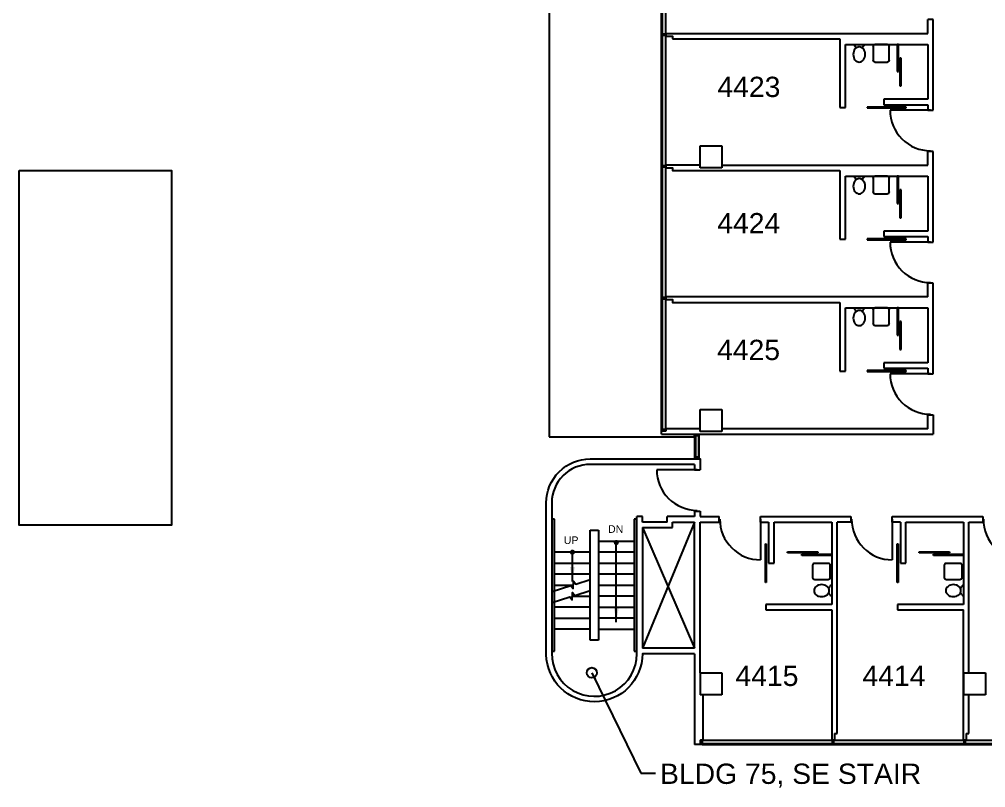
# Model space of a CAD drawing. Extents: x 338 to 7662, y 1527 to 4803.
# Drawn here: x 3840 to 4984, y 1609 to 2519 of the extents above; entities that cross this region are included whole.
import ezdxf

# ---------------------------------------------------------------- set-up
doc = ezdxf.new("R2010")
doc.units = 0
doc.header["$LTSCALE"] = 96
doc.header["$MEASUREMENT"] = 0
doc.layers.get('0').update_dxf_attribs({"linetype": 'CONTINUOUS'})
for name, color, linetype in [('A-ANNO-TEXT', 4, 'CONTINUOUS'), ('A-ANNO-TEXT-STAIR', 4, 'CONTINUOUS'), ('A-ANNO-TX192', 4, 'CONTINUOUS'), ('A-COLS', 5, 'CONTINUOUS'), ('A-DOOR', 2, 'CONTINUOUS'), ('A-FLOR-PFIX', 2, 'CONTINUOUS'), ('A-FLOR-STRS', 2, 'CONTINUOUS'), ('A-GLAZ', 2, 'CONTINUOUS'), ('A-GLAZ-SILL', 1, 'CONTINUOUS'), ('A-ROOF-LEVL-FINE', 1, 'CONTINUOUS'), ('A-ROOF-LEVL-THICK', 3, 'CONTINUOUS'), ('A-SHFT', 1, 'CONTINUOUS'), ('A-WALL-FULL', 6, 'CONTINUOUS')]:
    doc.layers.add(name, color=color, linetype=linetype)
doc.styles.add('ARIAL', font='arial.ttf')
doc.styles.get("Standard").update_dxf_attribs({"font": 'SIMPLEX'})
doc.dimstyles.new('DIM-96', dxfattribs={"dimscale": 96, "dimtxt": 0.18, "dimasz": 0.18, "dimexe": 0.18, "dimexo": 0.0625, "dimgap": 0.09, "dimtad": 0, "dimtih": 1, "dimtoh": 1, "dimdec": 4, "dimzin": 0, "dimdsep": 46, "dimlunit": 4, "dimtxsty": 'Standard', "dimcen": 0.09, "dimadec": 0, "dimazin": 0, "dimtfac": 1, "dimtdec": 4, "dimtofl": 0, "dimtmove": 2, "dimatfit": 3, "dimfxl": 0, "dimtolj": 1, "dimtzin": 0, "dimarcsym": 0})
doc.dimstyles.new('DIM1-4', dxfattribs={"dimscale": 48, "dimtxt": 0.09375, "dimasz": 0.125, "dimexe": 0.125, "dimexo": 0.09375, "dimgap": 0.046875, "dimtad": 1, "dimdec": 4, "dimzin": 7, "dimdsep": 46, "dimlunit": 4, "dimtxsty": 'Standard', "dimblk": 'TICK', "dimcen": 2.25, "dimdle": 1.5, "dimadec": 0, "dimazin": 0, "dimtfac": 1, "dimtdec": 4, "dimtix": 1, "dimtofl": 0, "dimtmove": 2, "dimatfit": 3, "dimldrblk": 'TICK', "dimfxl": 0, "dimtolj": 1, "dimtzin": 0, "dimarcsym": 0})

# ---------------------------------------------------------------- blocks, each defined once
blk = doc.blocks.new('endglaz')
blk.add_line((0, -4), (154, -4))
blk.add_lwpolyline([(156, -5), (156, 0), (154, 0), (154, -5)], close=True)
at = {"layer": 'A-GLAZ-SILL'}
for p, q in [((0, 0), (154, 0)), ((0, -5), (154, -5))]:
    blk.add_line(p, q, dxfattribs=at)
blk = doc.blocks.new('TICK')
at = {"linetype": 'Continuous'}
blk.add_line((0.988, 0), (-0.988, 0), dxfattribs=at)
at = {"color": 11}
blk.add_line((-0.223, -0.223), (0.223, 0.223), dxfattribs=at)

msp = doc.modelspace()

# ---------------------------------------------------------------- linework, layer by layer
at = {"layer": 'A-ANNO-TEXT', "const_width": 3}
for points in [[(4546.875, 1898, -1), (4546.875, 1901, -1)], [(4494.875, 1886.5, -1), (4494.875, 1889.5, -1)]]:
    msp.add_lwpolyline(points, format="xyb", close=True, dxfattribs=at)
at = {"layer": 'A-ANNO-TEXT', "linetype": 'Continuous'}
for points in [[(4470.88394, 1841.61359), (4493.12827, 1848.49326), (4495.77899, 1844.99924), (4496.20967, 1853.76008), (4498.86039, 1850.26607), (4516, 1855.56696)], [(4470.88266, 1828.61774), (4492.00766, 1835.11774), (4494.65332, 1831.6199), (4495.09668, 1840.3801), (4497.74234, 1836.88226), (4516, 1842.5)]]:
    msp.add_lwpolyline(points, dxfattribs=at)
at = {"layer": 'A-COLS'}
for p, q in [((4646, 2343), (4646, 2369)), ((4646, 2369), (4672, 2369)), ((4672, 2369), (4672, 2343)), ((4672, 2343), (4646, 2343)), ((4646, 2057), (4672, 2057)), ((4646, 2031), (4646, 2057)), ((4672, 2057), (4672, 2031)), ((4672, 2031), (4646, 2031)), ((4646, 1745), (4672, 1745)), ((4646, 1745), (4646, 1719)), ((4672, 1745), (4672, 1719)), ((4958, 1745), (4984, 1745)), ((4958, 1745), (4958, 1719)), ((4984, 1745), (4984, 1719)), ((4672, 1719), (4646, 1719)), ((4984, 1719), (4958, 1719))]:
    msp.add_line(p, q, dxfattribs=at)
at = {"layer": 'A-DOOR'}
for p, q in [((4881, 2489.25), (4879.47417, 2489.25)), ((4879.47417, 2489.25), (4879.47417, 2457)), ((4881, 2457), (4881, 2489.25)), ((4884, 2473), (4882.739, 2473.0056)), ((4882.739, 2473.0056), (4882.739, 2440)), ((4884, 2440), (4884, 2473)), ((4879.47417, 2457), (4881, 2457)), ((4882.739, 2440), (4884, 2440)), ((4844, 2415), (4844, 2414)), ((4890, 2415), (4844, 2415)), ((4890, 2414), (4890, 2415)), ((4844, 2414), (4890, 2414)), ((4919, 2411.25), (4871, 2411.25)), ((4881, 2333.25), (4879.47417, 2333.25)), ((4879.47417, 2333.25), (4879.47417, 2301)), ((4881, 2301), (4881, 2333.25)), ((4884, 2317), (4882.739, 2317.0056)), ((4882.739, 2317.0056), (4882.739, 2284)), ((4884, 2284), (4884, 2317)), ((4879.47417, 2301), (4881, 2301)), ((4882.739, 2284), (4884, 2284)), ((4844, 2259), (4844, 2258)), ((4890, 2259), (4844, 2259)), ((4844, 2258), (4890, 2258)), ((4919, 2255.25), (4871, 2255.25)), ((4890, 2258), (4890, 2259)), ((4881, 2177.25), (4879.47417, 2177.25)), ((4879.47417, 2177.25), (4879.47417, 2145)), ((4881, 2145), (4881, 2177.25)), ((4884, 2161), (4882.739, 2161.0056)), ((4882.739, 2161.0056), (4882.739, 2128)), ((4884, 2128), (4884, 2161)), ((4879.47417, 2145), (4881, 2145)), ((4882.739, 2128), (4884, 2128)), ((4844, 2103), (4844, 2102)), ((4890, 2103), (4844, 2103)), ((4844, 2102), (4890, 2102)), ((4919, 2099.25), (4871, 2099.25)), ((4890, 2102), (4890, 2103)), ((4642.75, 1985.5), (4594.75, 1985.5)), ((4717.5, 1927), (4717.5, 1879)), ((4873.5, 1927), (4873.5, 1879)), ((4723.5, 1898), (4724.5, 1898)), ((4723.5, 1852), (4723.5, 1898)), ((4724.5, 1898), (4724.5, 1852)), ((4749.5, 1888.51485), (4785.5, 1888.51485)), ((4749.5, 1887.25385), (4749.5, 1888.51485)), ((4785.5, 1888.51485), (4785.5056, 1887.25385)), ((4879.5, 1852), (4879.5, 1898)), ((4879.5, 1898), (4880.5, 1898)), ((4880.5, 1898), (4880.5, 1852)), ((4905.5, 1887.25385), (4905.5, 1888.51485)), ((4905.5, 1888.51485), (4941.5, 1888.51485)), ((4941.5, 1888.51485), (4941.5056, 1887.25385)), ((4785.5056, 1887.25385), (4749.5, 1887.25385)), ((4766.5, 1885.51485), (4802, 1885.51485)), ((4766.5, 1883.98902), (4766.5, 1885.51485)), ((4802, 1883.98902), (4766.5, 1883.98902)), ((4802, 1885.51485), (4802, 1883.98902)), ((4941.5056, 1887.25385), (4905.5, 1887.25385)), ((4922.5, 1883.98902), (4922.5, 1885.51485)), ((4922.5, 1885.51485), (4958, 1885.51485)), ((4958, 1883.98902), (4922.5, 1883.98902)), ((4958, 1885.51485), (4958, 1883.98902)), ((4724.5, 1852), (4723.5, 1852)), ((4880.5, 1852), (4879.5, 1852))]:
    msp.add_line(p, q, dxfattribs=at)
for centre, major_axis, start_param, end_param in [((4919, 2411.25), (33.94113, 33.94113), 2.3561944902, 3.926990817), ((4919, 2255.25), (33.94113, 33.94113), 2.3561944902, 3.926990817), ((4919, 2099.25), (33.94113, 33.94113), 2.3561944902, 3.926990817), ((4642.75, 1985.5), (33.94113, 33.94113), 2.3561944902, 3.926990817), ((4717.5, 1927), (-33.94113, 33.94113), 0.7853981634, 2.3561944902), ((4873.5, 1927), (-33.94113, 33.94113), 0.7853981634, 2.3561944902), ((5029.5, 1927), (-33.94113, 33.94113), 0.7853981634, 2.3561944902)]:
    msp.add_ellipse(centre, major_axis=major_axis, ratio=1, start_param=start_param, end_param=end_param, dxfattribs=at)
at = {"layer": 'A-FLOR-PFIX'}
for p, q in [((4828.5, 2489.25), (4840.5, 2489.25)), ((4851.125, 2486.625), (4851.125, 2470.875)), ((4868, 2489.25), (4853, 2489.25)), ((4869.875, 2470.875), (4869.875, 2486.625)), ((4853, 2468.25), (4868, 2468.25)), ((4828.5, 2333.25), (4840.5, 2333.25)), ((4851.125, 2330.625), (4851.125, 2314.875)), ((4868, 2333.25), (4853, 2333.25)), ((4869.875, 2314.875), (4869.875, 2330.625)), ((4853, 2312.25), (4868, 2312.25)), ((4828.5, 2177.25), (4840.5, 2177.25)), ((4851.125, 2174.625), (4851.125, 2158.875)), ((4868, 2177.25), (4853, 2177.25)), ((4869.875, 2158.875), (4869.875, 2174.625)), ((4853, 2156.25), (4868, 2156.25)), ((4779.25, 1872.75), (4779.25, 1857.75)), ((4797.625, 1874.625), (4781.875, 1874.625)), ((4800.25, 1857.75), (4800.25, 1872.75)), ((4935.25, 1872.75), (4935.25, 1857.75)), ((4953.625, 1874.625), (4937.875, 1874.625)), ((4956.25, 1857.75), (4956.25, 1872.75)), ((4781.875, 1855.875), (4797.625, 1855.875)), ((4937.875, 1855.875), (4953.625, 1855.875)), ((4802, 1848.5), (4802, 1836.5)), ((4958, 1848.5), (4958, 1836.5))]:
    msp.add_line(p, q, dxfattribs=at)
for centre, radius, start, end in [((4836.71089, 2477.94237), 9.17661, 141.82628868, 161.96235197), ((4830, 2488.75), 1.58114, 161.56505118, 251.56505118), ((4835.3602, 2479.00426), 7.45848, 117.78334671, 141.82628868), ((4828.80469, 2485.55469), 1.83236, 314.34401739, 67.69959954), ((4834.5, 2480.63692), 5.61308, 62.21665329, 117.78334671), ((4833.6398, 2479.00426), 7.45848, 38.17371132, 62.21665329), ((4840.16652, 2485.58348), 1.79486, 111.79875016, 228.25712795), ((4839, 2488.75), 1.58114, 288.43494882, 18.43494882), ((4832.28911, 2477.94237), 9.17661, 18.03764803, 38.17371132), ((4838.83705, 2477.25), 11.41267, 161.96235197, 198.03764803), ((4836.71089, 2476.55763), 9.17661, 198.03764803, 218.17371132), ((4831.56401, 2477.12768), 10.09896, 321.82628868, 341.96235197), ((4830.16295, 2477.25), 11.41267, 0, 18.03764803), ((4832.9056, 2476.6908), 8.68803, 341.96235197, 3.69039014), ((4835.3602, 2475.49574), 7.45848, 218.17371132, 242.21665329), ((4834.5, 2473.86308), 5.61308, 242.21665329, 297.78334671), ((4833.6398, 2475.49574), 7.45848, 297.78334671, 321.82628868), ((4838.83705, 2321.25), 11.41267, 161.96235197, 198.03764803), ((4836.71089, 2321.94237), 9.17661, 141.82628868, 161.96235197), ((4830, 2332.75), 1.58114, 161.56505118, 251.56505118), ((4835.3602, 2323.00426), 7.45848, 117.78334671, 141.82628868), ((4828.80469, 2329.55469), 1.83236, 314.34401739, 67.69959954), ((4834.5, 2324.63692), 5.61308, 62.21665329, 117.78334671), ((4833.6398, 2323.00426), 7.45848, 38.17371132, 62.21665329), ((4840.16652, 2329.58348), 1.79486, 111.79875016, 228.25712795), ((4839, 2332.75), 1.58114, 288.43494882, 18.43494882), ((4832.28911, 2321.94237), 9.17661, 18.03764803, 38.17371132), ((4830.16295, 2321.25), 11.41267, 0, 18.03764803), ((4836.71089, 2320.55763), 9.17661, 198.03764803, 218.17371132), ((4835.3602, 2319.49574), 7.45848, 218.17371132, 242.21665329), ((4834.5, 2317.86308), 5.61308, 242.21665329, 297.78334671), ((4833.6398, 2319.49574), 7.45848, 297.78334671, 321.82628868), ((4831.56401, 2321.12768), 10.09896, 321.82628868, 341.96235197), ((4832.9056, 2320.6908), 8.68803, 341.96235197, 3.69039014), ((4830, 2176.75), 1.58114, 161.56505118, 251.56505118), ((4828.80469, 2173.55469), 1.83236, 314.34401739, 67.69959954), ((4834.5, 2168.63692), 5.61308, 62.21665329, 117.78334671), ((4840.16652, 2173.58348), 1.79486, 111.79875016, 228.25712795), ((4839, 2176.75), 1.58114, 288.43494882, 18.43494882), ((4838.83705, 2165.25), 11.41267, 161.96235197, 198.03764803), ((4836.71089, 2165.94237), 9.17661, 141.82628868, 161.96235197), ((4835.3602, 2167.00426), 7.45848, 117.78334671, 141.82628868), ((4833.6398, 2167.00426), 7.45848, 38.17371132, 62.21665329), ((4832.28911, 2165.94237), 9.17661, 18.03764803, 38.17371132), ((4830.16295, 2165.25), 11.41267, 0, 18.03764803), ((4832.9056, 2164.6908), 8.68803, 341.96235197, 3.69039014), ((4836.71089, 2164.55763), 9.17661, 198.03764803, 218.17371132), ((4835.3602, 2163.49574), 7.45848, 218.17371132, 242.21665329), ((4834.5, 2161.86308), 5.61308, 242.21665329, 297.78334671), ((4833.6398, 2163.49574), 7.45848, 297.78334671, 321.82628868), ((4831.56401, 2165.12768), 10.09896, 321.82628868, 341.96235197), ((4786.61308, 1842.5), 5.61308, 152.21665329, 207.78334671), ((4788.24574, 1841.6398), 7.45848, 128.17371132, 152.21665329), ((4789.30763, 1840.28911), 9.17661, 108.03764803, 128.17371132), ((4790, 1838.16295), 11.41267, 71.96235197, 108.03764803), ((4790.69237, 1840.28911), 9.17661, 51.82628868, 71.96235197), ((4791.75426, 1841.6398), 7.45848, 27.78334671, 51.82628868), ((4798.30469, 1848.19531), 1.83236, 224.34401739, 337.69959954), ((4793.38692, 1842.5), 5.61308, 360, 27.78334671), ((4793.38692, 1842.5), 5.61308, 332.21665329, 0), ((4801.5, 1847), 1.58114, 71.56505118, 161.56505118), ((4942.61308, 1842.5), 5.61308, 152.21665329, 207.78334671), ((4944.24574, 1841.6398), 7.45848, 128.17371132, 152.21665329), ((4945.30763, 1840.28911), 9.17661, 108.03764803, 128.17371132), ((4946, 1838.16295), 11.41267, 71.96235197, 108.03764803), ((4946.69237, 1840.28911), 9.17661, 51.82628868, 71.96235197), ((4947.75426, 1841.6398), 7.45848, 27.78334671, 51.82628868), ((4954.30469, 1848.19531), 1.83236, 224.34401739, 337.69959954), ((4949.38692, 1842.5), 5.61308, 360, 27.78334671), ((4949.38692, 1842.5), 5.61308, 332.21665329, 0), ((4957.5, 1847), 1.58114, 71.56505118, 161.56505118), ((4788.24574, 1843.3602), 7.45848, 207.78334671, 231.82628868), ((4789.87768, 1845.43599), 10.09896, 231.82628868, 251.96235197), ((4789.4408, 1844.0944), 8.68803, 251.96235197, 273.69039014), ((4790, 1846.83705), 11.41267, 270, 288.03764803), ((4790.69237, 1844.71089), 9.17661, 288.03764803, 308.17371132), ((4791.75426, 1843.3602), 7.45848, 308.17371132, 332.21665329), ((4798.33348, 1836.83348), 1.79486, 21.79875016, 138.25712795), ((4801.5, 1838), 1.58114, 198.43494882, 288.43494882), ((4944.24574, 1843.3602), 7.45848, 207.78334671, 231.82628868), ((4945.87768, 1845.43599), 10.09896, 231.82628868, 251.96235197), ((4945.4408, 1844.0944), 8.68803, 251.96235197, 273.69039014), ((4946, 1846.83705), 11.41267, 270, 288.03764803), ((4946.69237, 1844.71089), 9.17661, 288.03764803, 308.17371132), ((4947.75426, 1843.3602), 7.45848, 308.17371132, 332.21665329), ((4954.33348, 1836.83348), 1.79486, 21.79875016, 138.25712795), ((4957.5, 1838), 1.58114, 198.43494882, 288.43494882)]:
    msp.add_arc(centre, radius, start, end, dxfattribs=at)
at = {"layer": 'A-FLOR-PFIX', "extrusion": (0, 0, -1)}
for centre, start_param, end_param in [((4853, 2486.625), 4.7123889804, 6.2831853072), ((4868, 2486.625), 0, 1.5707963268), ((4853, 2470.875), 3.1415926536, 4.7123889804), ((4868, 2470.875), 1.5707963268, 3.1415926536), ((4853, 2330.625), 4.7123889804, 6.2831853072), ((4868, 2330.625), 0, 1.5707963268), ((4853, 2314.875), 3.1415926536, 4.7123889804), ((4868, 2314.875), 1.5707963268, 3.1415926536), ((4853, 2174.625), 4.7123889804, 6.2831853072), ((4868, 2174.625), 0, 1.5707963268), ((4853, 2158.875), 3.1415926536, 4.7123889804), ((4868, 2158.875), 1.5707963268, 3.1415926536)]:
    msp.add_ellipse(centre, major_axis=(0, 2.625), ratio=0.7142857143, start_param=start_param, end_param=end_param, dxfattribs=at)
at = {"layer": 'A-FLOR-PFIX'}
for centre, start_param, end_param in [((4781.875, 1872.75), 1.5707963268, 3.1415926536), ((4797.625, 1872.75), 6.2831853072, 7.853981634), ((4937.875, 1872.75), 1.5707963268, 3.1415926536), ((4953.625, 1872.75), 6.2831853072, 7.853981634), ((4781.875, 1857.75), 3.1415926536, 4.7123889804), ((4797.625, 1857.75), 4.7123889804, 6.2831853072), ((4937.875, 1857.75), 3.1415926536, 4.7123889804), ((4953.625, 1857.75), 4.7123889804, 6.2831853072)]:
    msp.add_ellipse(centre, major_axis=(2.625, 0), ratio=0.7142857143, start_param=start_param, end_param=end_param, dxfattribs=at)
at = {"layer": 'A-FLOR-STRS'}
for p, q in [((4473.75, 1927), (4470.5, 1927)), ((4473.75, 1771), (4473.75, 1927)), ((4571.25, 1927), (4568, 1927)), ((4568, 1927), (4568, 1771)), ((4525.75, 1901), (4568, 1901)), ((4516, 1888), (4473.75, 1888)), ((4568, 1888), (4525.75, 1888)), ((4473.75, 1875), (4516, 1875)), ((4525.75, 1875), (4568, 1875)), ((4516, 1862), (4473.75, 1862)), ((4568, 1862), (4525.75, 1862)), ((4473.75, 1849), (4494.875, 1849)), ((4525.75, 1849), (4568, 1849)), ((4494.875, 1836), (4516, 1836)), ((4568, 1836), (4525.75, 1836)), ((4516, 1823), (4473.75, 1823)), ((4525.75, 1823), (4568, 1823)), ((4473.75, 1810), (4516, 1810)), ((4568, 1810), (4525.75, 1810)), ((4516, 1797), (4473.75, 1797)), ((4525.75, 1797), (4568, 1797)), ((4470.5, 1771), (4473.75, 1771)), ((4568, 1771), (4571.25, 1771))]:
    msp.add_line(p, q, dxfattribs=at)
at = {"layer": 'A-GLAZ'}
msp.add_line((4640.5, 2025.75), (4640.5, 2000.5), dxfattribs=at)
for points in [[(4600.5, 2033.75), (4605.5, 2033.75), (4605.5, 2031.75), (4600.5, 2031.75)], [(4639.5, 2027.75), (4644.5, 2027.75), (4644.5, 2025.75), (4639.5, 2025.75)], [(4639.5, 1998.5), (4644.5, 1998.5), (4644.5, 2000.5), (4639.5, 2000.5)], [(4646.5, 1660.5), (4646.5, 1665.5), (4648.5, 1665.5), (4648.5, 1660.5)]]:
    msp.add_lwpolyline(points, close=True, dxfattribs=at)
at = {"layer": 'A-GLAZ-SILL'}
for p, q in [((4639.5, 2025.75), (4639.5, 2000.5)), ((4644.5, 2027.75), (4644.5, 1998.5)), ((4644.5, 2000.5), (4644.5, 2025.75))]:
    msp.add_line(p, q, dxfattribs=at)
at = {"layer": 'A-ROOF-LEVL-FINE'}
msp.add_lwpolyline([(3840, 2340), (4020, 2340), (4020, 1920), (3840, 1920), (3840, 2340)], dxfattribs=at)
at = {"layer": 'A-ROOF-LEVL-THICK'}
for p, q in [((4467.25, 2960.5), (4467.25, 2024.5)), ((4467.25, 2024.5), (4639.5, 2024.5))]:
    msp.add_line(p, q, dxfattribs=at)
at = {"layer": 'A-SHFT'}
for p, q in [((4639.5, 1923.75), (4577.75, 1774.25)), ((4577.75, 1917.25), (4639.5, 1774.25))]:
    msp.add_line(p, q, dxfattribs=at)
at = {"layer": 'A-WALL-FULL'}
for p, q in [((4915.75, 2502.25), (4915.75, 2518.5)), ((4922.25, 2518.5), (4915.75, 2518.5)), ((4922.25, 2411.25), (4922.25, 2518.5)), ((4605.5, 2502.25), (4915.75, 2502.25)), ((4613.5, 2495.75), (4811.75, 2495.75)), ((4811.75, 2495.75), (4811.75, 2414.5)), ((4818.25, 2489.25), (4915.75, 2489.25)), ((4818.25, 2414.5), (4818.25, 2489.25)), ((4915.75, 2489.25), (4915.75, 2424.25)), ((4811.75, 2414.5), (4818.25, 2414.5)), ((4863.75, 2424.25), (4863.75, 2417.75)), ((4915.75, 2424.25), (4863.75, 2424.25)), ((4863.75, 2417.75), (4915.75, 2417.75)), ((4915.75, 2417.75), (4915.75, 2411.25)), ((4915.75, 2411.25), (4922.25, 2411.25)), ((4922.25, 2362.5), (4915.75, 2362.5)), ((4915.75, 2346.25), (4915.75, 2362.5)), ((4922.25, 2255.25), (4922.25, 2362.5)), ((4672, 2346.25), (4915.75, 2346.25)), ((4811.75, 2339.75), (4811.75, 2258.5)), ((4818.25, 2258.5), (4818.25, 2333.25)), ((4818.25, 2333.25), (4915.75, 2333.25)), ((4915.75, 2333.25), (4915.75, 2268.25)), ((4915.75, 2268.25), (4863.75, 2268.25)), ((4863.75, 2268.25), (4863.75, 2261.75)), ((4811.75, 2258.5), (4818.25, 2258.5)), ((4863.75, 2261.75), (4915.75, 2261.75)), ((4915.75, 2261.75), (4915.75, 2255.25)), ((4915.75, 2255.25), (4922.25, 2255.25)), ((4915.75, 2190.25), (4915.75, 2206.5)), ((4922.25, 2206.5), (4915.75, 2206.5)), ((4922.25, 2099.25), (4922.25, 2206.5)), ((4811.75, 2183.75), (4811.75, 2102.5)), ((4818.25, 2177.25), (4915.75, 2177.25)), ((4818.25, 2102.5), (4818.25, 2177.25)), ((4915.75, 2177.25), (4915.75, 2112.25)), ((4863.75, 2112.25), (4863.75, 2105.75)), ((4915.75, 2112.25), (4863.75, 2112.25)), ((4863.75, 2105.75), (4915.75, 2105.75)), ((4915.75, 2105.75), (4915.75, 2099.25)), ((4811.75, 2102.5), (4818.25, 2102.5)), ((4915.75, 2099.25), (4922.25, 2099.25)), ((4915.75, 2050.5), (4922.25, 2050.5)), ((4915.75, 2034.25), (4915.75, 2050.5)), ((4922.25, 2050.5), (4922.25, 2027.75)), ((4600.5, 2027.75), (4600.5, 2031.75)), ((4600.5, 2031.75), (4605.5, 2031.75)), ((4600.5, 2027.75), (4922.25, 2027.75)), ((4646, 2034.25), (4605.5, 2034.25)), ((4605.5, 2031.75), (4605.5, 2034.25)), ((4915.75, 2034.25), (4672, 2034.25)), ((4639.5, 1992), (4639.5, 1985.5)), ((4639.5, 1985.5), (4646, 1985.5)), ((4639.5, 1936.75), (4646, 1936.75)), ((4639.5, 1936.75), (4639.5, 1930.25)), ((4646, 1936.75), (4646, 1930.25)), ((4577.75, 1930.25), (4571.25, 1930.25)), ((4577.75, 1923.75), (4577.75, 1930.25)), ((4607, 1923.75), (4577.75, 1923.75)), ((4639.5, 1930.25), (4607, 1930.25)), ((4607, 1923.75), (4607, 1930.25)), ((4613.5, 1917.25), (4613.5, 1923.75)), ((4613.5, 1923.75), (4639.5, 1923.75)), ((4639.5, 1774.25), (4639.5, 1923.75)), ((4646, 1930.25), (4668.75, 1930.25)), ((4646, 1745), (4646, 1923.75)), ((4646, 1923.75), (4668.75, 1923.75)), ((4668.75, 1923.75), (4668.75, 1930.25)), ((4717.5, 1923.75), (4717.5, 1930.25)), ((4717.5, 1930.25), (4824.75, 1930.25)), ((4717.5, 1923.75), (4727.25, 1923.75)), ((4727.25, 1923.75), (4727.25, 1875)), ((4733.75, 1923.75), (4802, 1923.75)), ((4733.75, 1875), (4733.75, 1923.75)), ((4802, 1923.75), (4802, 1826.25)), ((4808.5, 1673.5), (4808.5, 1923.75)), ((4824.75, 1923.75), (4808.5, 1923.75)), ((4824.75, 1930.25), (4824.75, 1923.75)), ((4873.5, 1923.75), (4873.5, 1930.25)), ((4873.5, 1930.25), (4980.75, 1930.25)), ((4883.25, 1923.75), (4873.5, 1923.75)), ((4883.25, 1923.75), (4883.25, 1875)), ((4889.75, 1923.75), (4958, 1923.75)), ((4889.75, 1875), (4889.75, 1923.75)), ((4958, 1923.75), (4958, 1826.25)), ((4964.5, 1923.75), (4980.75, 1923.75)), ((4964.5, 1745), (4964.5, 1923.75)), ((4980.75, 1930.25), (4980.75, 1923.75)), ((4516, 1784), (4516, 1914)), ((4516, 1914), (4525.75, 1914)), ((4525.75, 1914), (4525.75, 1784)), ((4577.75, 1917.25), (4577.75, 1774.25)), ((4577.75, 1917.25), (4613.5, 1917.25)), ((4727.25, 1875), (4733.75, 1875)), ((4883.25, 1875), (4889.75, 1875)), ((4802, 1826.25), (4724, 1826.25)), ((4724, 1826.25), (4724, 1819.75)), ((4724, 1819.75), (4802, 1819.75)), ((4802, 1819.75), (4802, 1665.5)), ((4958, 1826.25), (4880, 1826.25)), ((4880, 1826.25), (4880, 1819.75)), ((4880, 1819.75), (4958, 1819.75)), ((4958, 1665.5), (4958, 1819.75)), ((4525.75, 1784), (4516, 1784)), ((4639.5, 1774.25), (4577.75, 1774.25)), ((4639.5, 1767.75), (4639.5, 1660.5)), ((4649.5, 1719), (4649.5, 1665.5)), ((4964.5, 1673.5), (4964.5, 1719)), ((4805.25, 1673.5), (4808.5, 1673.5)), ((4805.25, 1673.5), (4805.25, 1665.5)), ((4961.25, 1673.5), (4964.5, 1673.5)), ((4961.25, 1673.5), (4961.25, 1665.5)), ((4646.5, 1660.5), (4639.5, 1660.5)), ((4649.5, 1665.5), (4646.5, 1665.5)), ((4646.5, 1665.5), (4646.5, 1660.5)), ((4805.25, 1665.5), (4802, 1665.5)), ((4961.25, 1665.5), (4958, 1665.5))]:
    msp.add_line(p, q, dxfattribs=at)
for points in [[(4605.5, 2502.25), (4605.5, 2499), (4613.5, 2499), (4613.5, 2495.75)], [(4646, 2346.25), (4605.5, 2346.25), (4605.5, 2343), (4613.5, 2343), (4613.5, 2339.75), (4811.75, 2339.75)], [(4915.75, 2190.25), (4605.5, 2190.25), (4605.5, 2187), (4613.5, 2187), (4613.5, 2183.75), (4811.75, 2183.75)]]:
    msp.add_lwpolyline(points, dxfattribs=at)
for points in [[(4639.5, 1767.75), (4577.75, 1767.75, -0.9924050777), (4464, 1766.88277), (4464, 1946.5, -0.4142135624), (4516, 1998.5), (4646, 1998.5), (4646, 1985.5)], [(4639.5, 1992), (4516, 1992, 0.4142135624), (4470.5, 1946.5), (4470.5, 1768.56617, 1.0081337476), (4571.25, 1767.75), (4571.25, 1930.25)]]:
    msp.add_lwpolyline(points, format="xyb", dxfattribs=at)

# ---------------------------------------------------------------- block references
at = {"layer": 'A-GLAZ', "xscale": -1, "rotation": 270}
for p in [(4605.5, 2501.75), (4605.5, 2345.75), (4605.5, 2189.75), (4605.5, 2033.75)]:
    msp.add_blockref('endglaz', p, dxfattribs=at)
at = {"layer": 'A-GLAZ'}
for p in [(4648.5, 1665.5), (4804.5, 1665.5), (4960.5, 1665.5)]:
    msp.add_blockref('endglaz', p, dxfattribs=at)

# ---------------------------------------------------------------- texts
at = {"layer": 'A-ANNO-TEXT', "char_height": 9, "attachment_point": 8, "style": 'ARIAL'}
for s, insert, width in [('DN', (4546.14927, 1910.91188), 29.0609016), ('UP', (4493.34387, 1897.58161), 30.515958)]:
    msp.add_mtext(s, dxfattribs=dict(at, insert=insert, width=width))
at = {"layer": 'A-ANNO-TEXT-STAIR', "style": 'ARIAL'}
msp.add_text('BLDG 75, SE STAIR', height=24, dxfattribs=at).set_placement((4598.65036, 1613.69133))
at = {"layer": 'A-ANNO-TX192', "style": 'ARIAL'}
for s, p in [('4423', (4666.58235, 2426.91122)), ('4424', (4666.4149, 2265.52052)), ('4425', (4666.19462, 2115.50518)), ('4415', (4687.98481, 1729.62153)), ('4414', (4838.32179, 1729.62153))]:
    msp.add_text(s, height=24, dxfattribs=at).set_placement(p)

# ---------------------------------------------------------------- leaders
at = {"layer": 'A-ANNO-TEXT'}
for points in [[(4546.875, 1805), (4546.875, 1899.5)], [(4494.875, 1853.14295), (4494.875, 1888)]]:
    msp.add_leader(points, dimstyle='DIM-96', override={"dimgap": 0.09, "dimtad": 0}, dxfattribs=at)
at = {"layer": 'A-ANNO-TEXT-STAIR'}
msp.add_leader([(4517.83801, 1745.31251), (4576.11455, 1626.22859), (4593.13194, 1626.22859)], dimstyle='DIM1-4', override={"dimscale": 96, "dimgap": 0, "dimtad": 0, "dimldrblk": 'DotBlank'}, dxfattribs=at)

doc.saveas('drawing.dxf')
